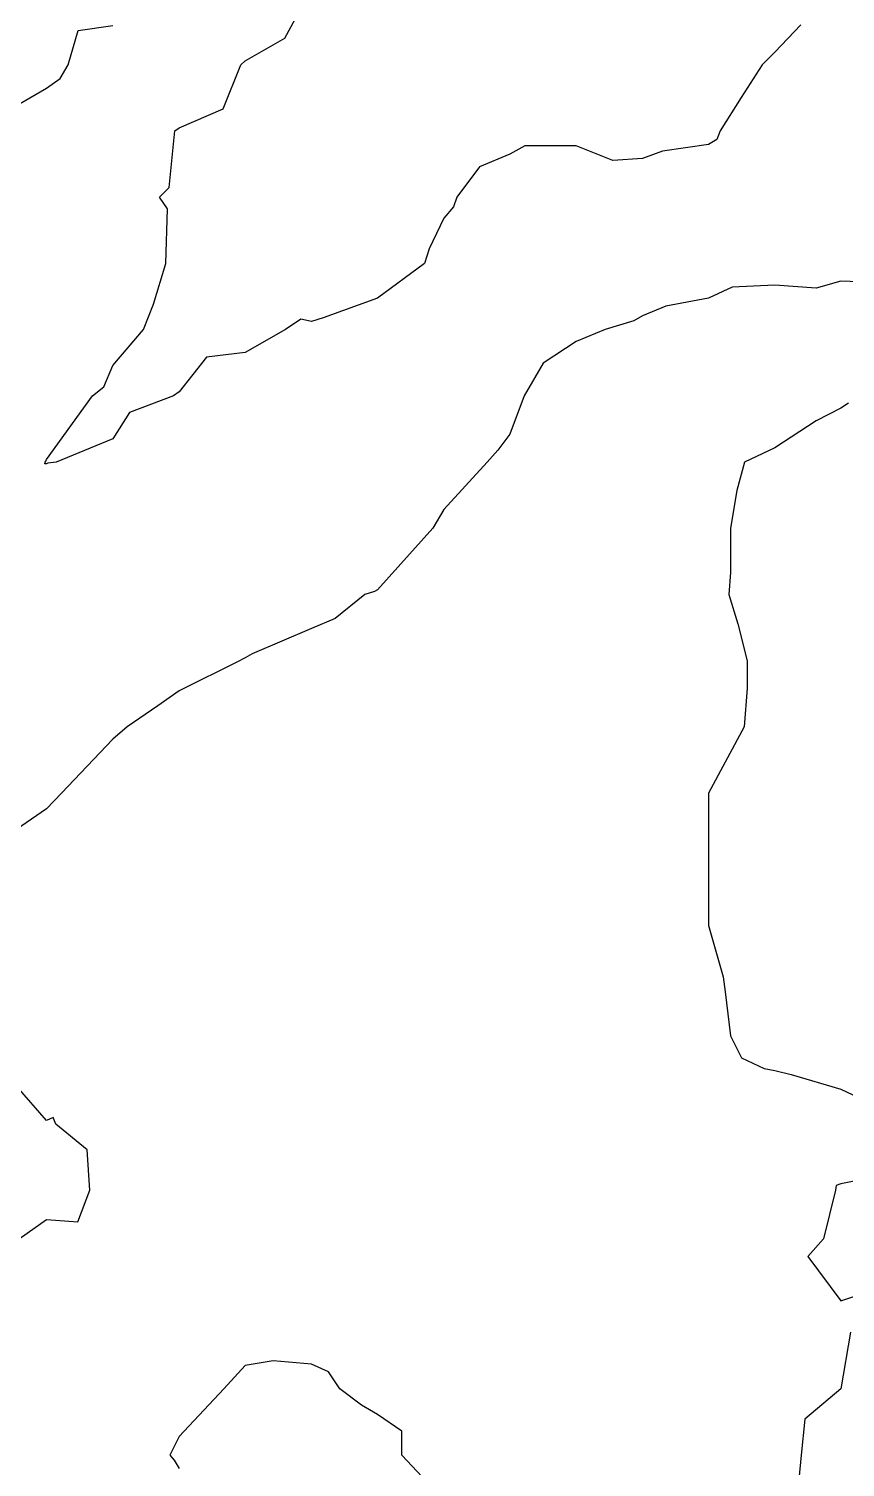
# Model space of a CAD drawing. Extents: x 0 to 335, y 0 to 561.
# Drawn here: x 108.7 to 170.3, y 89.1 to 197.7 of the extents above; entities that cross this region are included whole.
import ezdxf

# ---------------------------------------------------------------- set-up
doc = ezdxf.new("R2010")
doc.units = 0
doc.layers.add('CONTOURS_MINEURES', color=8, linetype='CONTINUOUS')

msp = doc.modelspace()

# ---------------------------------------------------------------- linework, layer by layer
at = {"layer": 'CONTOURS_MINEURES'}
for points in [[(166.973, 198.025), (165, 195.941), (164.041, 194.999), (162.473, 192.526), (160.872, 190.003), (160.63, 189.369), (159.997, 188.982), (156.528, 188.475), (155.004, 187.931), (152.781, 187.777), (150.001, 188.88), (146.12, 188.88), (144.998, 188.243), (142.689, 187.306), (140.996, 184.995), (140.728, 184.264), (139.995, 183.418), (138.895, 181.1), (138.553, 179.999), (135.003, 177.378), (130.898, 175.899), (130, 175.616), (129.204, 175.797), (128.055, 175.003), (124.997, 173.281), (122.085, 172.916), (120.005, 170.308), (119.588, 169.995), (116.253, 168.746), (115.002, 166.762), (110.714, 164.999), (110.088, 164.909), (109.999, 164.86), (109.877, 164.877), (109.895, 164.999), (109.941, 165.057), (109.999, 165.191), (113.473, 169.995), (114.323, 170.675), (115.002, 172.29), (117.325, 175.003), (118.081, 176.924), (119.004, 179.999), (119.142, 184.134), (118.534, 184.995), (119.269, 185.732), (119.682, 190.003), (120.005, 190.23), (123.333, 191.668), (124.664, 194.999), (124.997, 195.305), (127.986, 197.011), (129.6, 199.996)], [(107.957, 192.042), (109.999, 193.226), (111.023, 193.977), (111.642, 194.999), (112.399, 197.598), (115.002, 197.977)], [(173.542, 178.545), (170.003, 178.654), (168.14, 178.139), (165, 178.352), (161.791, 178.207), (159.997, 177.382), (156.766, 176.766), (155.004, 176.036), (154.347, 175.659), (152.19, 175.003), (150.001, 174.115), (147.519, 172.48), (146.083, 169.995), (144.998, 167.094), (144.095, 165.901), (143.287, 164.999), (139.995, 161.43), (139.177, 160.002), (135.003, 155.359), (134.771, 155.228), (134.05, 154.995), (131.81, 153.188), (130, 152.421), (125.524, 150.524), (124.997, 150.211), (124.853, 150.143), (124.563, 149.998), (120.005, 147.717), (118.401, 146.603), (116.096, 145.002), (115.002, 144.08), (111.125, 139.994), (109.999, 138.811), (107.732, 137.262)], [(170.557, 169.44), (170.003, 169.058), (168.127, 168.121), (165, 166.085), (162.726, 164.999), (162.141, 162.857), (161.664, 160.002), (161.664, 156.664), (161.536, 154.995), (162.22, 152.774), (162.915, 149.998), (162.915, 147.917), (162.691, 145.002), (159.997, 139.994), (159.997, 134.998), (159.997, 130.002), (161.108, 126.116), (161.247, 125.005), (161.664, 121.667), (162.498, 119.998), (164.21, 119.209), (165, 119.061), (166.25, 118.749), (170.003, 117.647), (171.8, 116.8)], [(106.028, 104.998), (109.999, 107.811), (112.364, 107.638), (113.278, 110.005), (113.072, 113.074), (110.701, 115.001), (110.506, 115.507), (109.999, 115.275), (107.8, 117.802)], [(173.747, 111.254), (170.003, 110.505), (169.645, 110.362), (169.586, 110.005), (168.669, 106.333), (167.501, 104.998), (170.003, 101.667), (172.499, 102.499)], [(170.716, 99.287), (170.003, 95.005), (167.274, 92.729), (167.001, 89.997), (166.819, 88.18)], [(138.364, 88.365), (136.827, 89.997), (136.827, 91.827), (135.003, 93.066), (133.778, 93.778), (132.144, 95.005), (131.287, 96.289), (130, 96.878), (127.114, 97.119), (124.997, 96.778), (123.382, 95.005), (120.005, 91.406), (119.536, 90.467), (119.301, 89.997), (119.645, 89.638), (120.005, 88.998)]]:
    msp.add_lwpolyline(points, dxfattribs=at)

doc.saveas('drawing.dxf')
